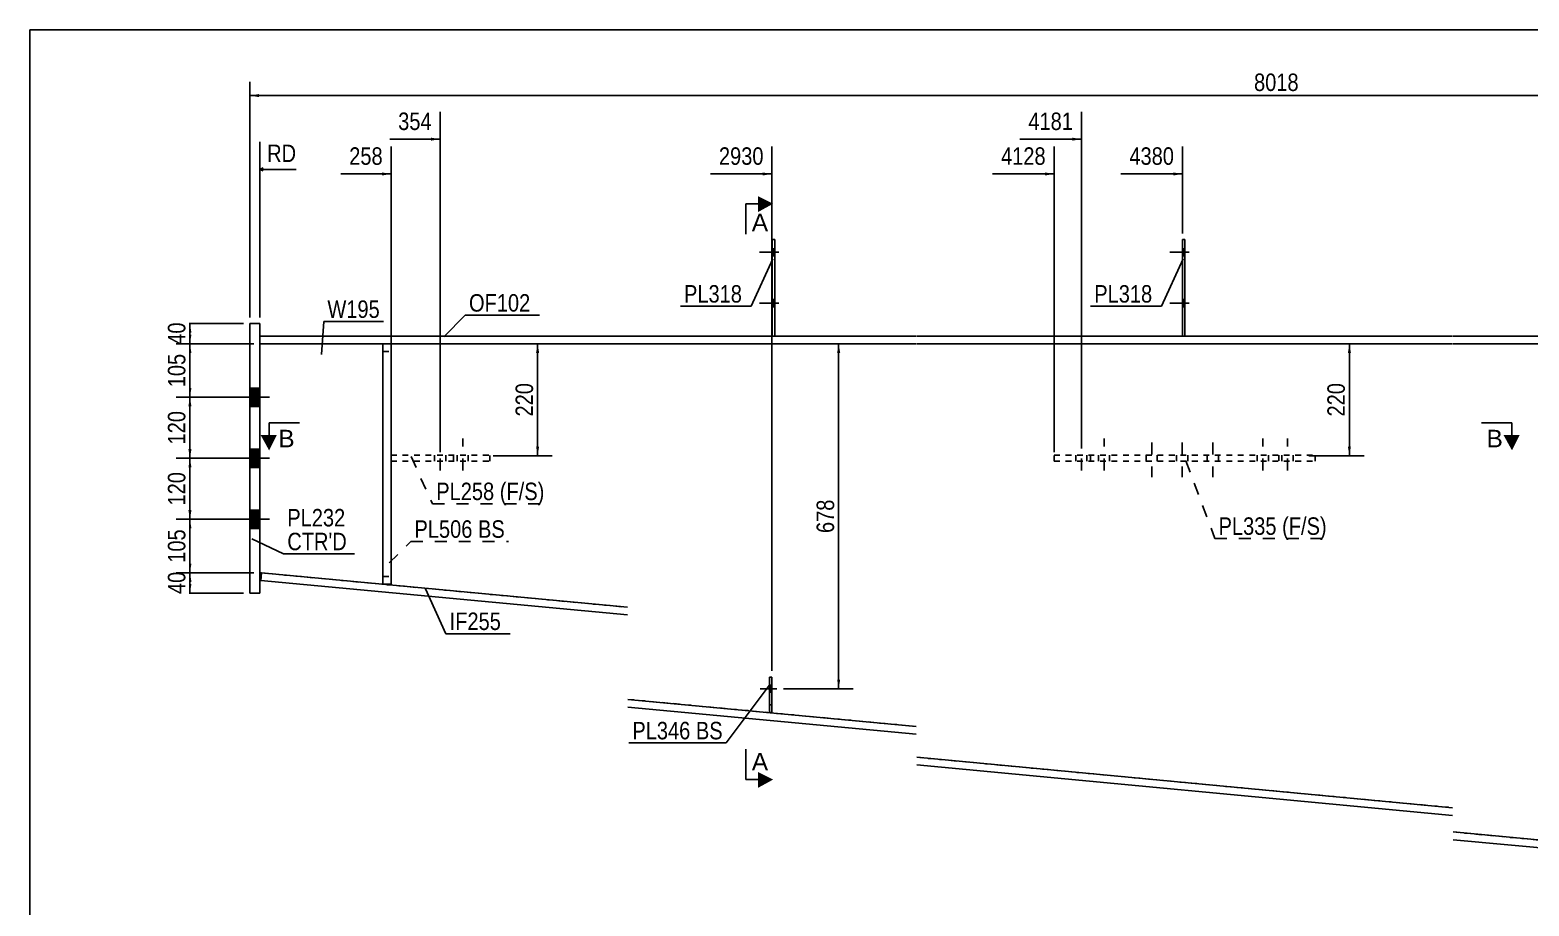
# Model space of a CAD drawing. Header units: millimetres. Extents: x -290 to 123, y -159 to 128.
# Drawn here: x -287.2 to -41.7, y -15.1 to 128.4 of the extents above; entities that cross this region are included whole.
import ezdxf

# ---------------------------------------------------------------- set-up
doc = ezdxf.new("R2010")
doc.units = ezdxf.units.MM
doc.linetypes.add('DXK_LINE_DOT1', pattern=[1.8814, 0.9407, -0.9407])
doc.linetypes.add('DXK_LINE_DOT2', pattern=[3.9198, 1.9599, -1.9599])
doc.styles.add('Arial', font='ARIAL.TTF', dxfattribs={"height": 0.2})
doc.styles.add('Arial Narrow', font='ARIALN.TTF', dxfattribs={"height": 0.2})

# ---------------------------------------------------------------- blocks, each defined once
blk = doc.blocks.new('Unknown-622979686-1210')
at = {"color": 5, "linetype": 'Continuous'}
for p, q in [((122.75, 128.37), (-287.25, 128.37)), ((-287.25, 128.37), (-287.25, -158.63))]:
    blk.add_line(p, q, dxfattribs=at)
blk = doc.blocks.new('Part-622979686-1521 - 1461')
at = {"color": 7, "linetype": 'DXK_LINE_DOT1'}
for p, q in [((-119.5, 57.71), (-119.5, 58.71)), ((-119.5, 58.71), (-76.75, 58.71)), ((-119.5, 57.71), (-76.75, 57.71)), ((-113.53, 57.71), (-113.53, 58.71)), ((-82.67, 58.71), (-82.67, 57.71)), ((-76.75, 57.71), (-76.75, 58.71))]:
    blk.add_line(p, q, dxfattribs=at)
blk = doc.blocks.new('Part-622979686-1927 - 1461')
at = {"color": 2, "linetype": 'Continuous'}
for p, q in [((-249.58, 80.29), (-251.25, 80.29)), ((-251.25, 80.29), (-251.25, 36.12)), ((-249.58, 36.12), (-249.58, 80.29)), ((-251.25, 36.12), (-249.58, 36.12))]:
    blk.add_line(p, q, dxfattribs=at)
blk = doc.blocks.new('Bolt-622979686-1799 - 1461')
at = {"color": 3, "linetype": 'DXK_LINE_DOT2'}
for p, q in [((-85.31, 56.21), (-85.31, 61.46)), ((-81.28, 56.21), (-81.28, 61.46)), ((-86.23, 57.71), (-86.23, 58.71)), ((-84.4, 57.71), (-84.4, 58.71)), ((-82.2, 57.71), (-82.2, 58.71)), ((-80.36, 57.71), (-80.36, 58.71))]:
    blk.add_line(p, q, dxfattribs=at)
blk = doc.blocks.new('Bolt-622979686-1929 - 1461')
at = {"color": 3, "linetype": 'DXK_LINE_DOT2'}
for p, q in [((-220.08, 56.21), (-220.08, 61.46)), ((-216.37, 56.21), (-216.37, 61.46)), ((-221, 57.71), (-221, 58.71)), ((-219.16, 57.71), (-219.16, 58.71)), ((-217.28, 57.71), (-217.28, 58.71)), ((-215.45, 57.71), (-215.45, 58.71))]:
    blk.add_line(p, q, dxfattribs=at)
blk = doc.blocks.new('Bolt-622979686-1801 - 1461')
at = {"linetype": 'Continuous'}
for points in [[(-98.07, 91.37), (-98.07, 92.54), (-98.49, 92.54), (-98.49, 91.37)], [(-98.07, 91.37), (-98.07, 92.54), (-98.49, 92.54), (-98.49, 91.37)], [(-98.07, 83.04), (-98.07, 84.21), (-98.49, 84.21), (-98.49, 83.04)], [(-98.07, 83.04), (-98.07, 84.21), (-98.49, 84.21), (-98.49, 83.04)]]:
    blk.add_hatch(color=3, dxfattribs=at).paths.add_polyline_path(points)
at = {"color": 3, "linetype": 'Continuous'}
for p, q in [((-97.4, 91.96), (-100.57, 91.96)), ((-97.4, 91.96), (-100.57, 91.96)), ((-98.07, 92.54), (-98.49, 92.54)), ((-98.07, 92.54), (-98.49, 92.54)), ((-98.07, 91.37), (-98.49, 91.37)), ((-98.07, 91.37), (-98.49, 91.37)), ((-97.4, 83.62), (-100.57, 83.62)), ((-97.4, 83.62), (-100.57, 83.62)), ((-98.07, 84.21), (-98.49, 84.21)), ((-98.07, 84.21), (-98.49, 84.21)), ((-98.07, 83.04), (-98.49, 83.04)), ((-98.07, 83.04), (-98.49, 83.04))]:
    blk.add_line(p, q, dxfattribs=at)
blk = doc.blocks.new('Part-622979686-1750 - 1461')
at = {"color": 7, "linetype": 'DXK_LINE_DOT1'}
for p, q in [((-249.58, 76.96), (-189.4, 76.96)), ((-249.58, 39.46), (-249.58, 76.96)), ((-189.3, 76.96), (-142.1, 76.96)), ((-142, 76.96), (-54.25, 76.96)), ((-54.15, 76.96), (-6.53, 76.96)), ((-249.33, 39.43), (-189.4, 33.8)), ((-189.3, 18.71), (-142.1, 14.27)), ((-142, 9.22), (-54.25, 0.96)), ((-54.15, -3.02), (-6.53, -7.5))]:
    blk.add_line(p, q, dxfattribs=at)
at = {"color": 2, "linetype": 'Continuous'}
for p, q in [((-6.53, -7.5), (-6.53, 76.96)), ((-249.33, 39.43), (-249.58, 39.46))]:
    blk.add_line(p, q, dxfattribs=at)
blk = doc.blocks.new('Part-622979686-1691 - 1461')
at = {"color": 2, "linetype": 'Continuous'}
for p, q in [((-166.13, 16.54), (-166.13, 22.37)), ((-166.13, 22.37), (-165.72, 22.37)), ((-165.72, 22.37), (-165.72, 16.54)), ((-165.72, 16.54), (-166.13, 16.54))]:
    blk.add_line(p, q, dxfattribs=at)
at = {"color": 7, "linetype": 'DXK_LINE_DOT1'}
blk.add_line((-166.13, 17.79), (-165.72, 17.79), dxfattribs=at)
blk = doc.blocks.new('Part-622979686-2033 - 1461')
at = {"color": 2, "linetype": 'Continuous'}
for p, q in [((-229.43, 76.96), (-229.43, 37.58)), ((-228.1, 37.58), (-228.1, 76.96)), ((-229.43, 37.58), (-228.1, 37.58))]:
    blk.add_line(p, q, dxfattribs=at)
at = {"color": 7, "linetype": 'DXK_LINE_DOT1'}
for p, q in [((-229.43, 75.71), (-228.1, 75.71)), ((-229.43, 38.83), (-228.1, 38.83))]:
    blk.add_line(p, q, dxfattribs=at)
blk = doc.blocks.new('Bolt-622979686-1797 - 1461')
at = {"linetype": 'Continuous'}
blk.add_hatch(color=3, dxfattribs=at).paths.add_polyline_path([(-165.72, 19.87), (-165.72, 21.04), (-166.13, 21.04), (-166.13, 19.87)])
at = {"color": 3, "linetype": 'Continuous'}
for p, q in [((-164.92, 20.45), (-167.67, 20.45)), ((-165.72, 21.04), (-166.13, 21.04)), ((-165.72, 19.87), (-166.13, 19.87))]:
    blk.add_line(p, q, dxfattribs=at)
blk = doc.blocks.new('Part-622979686-1989 - 1461')
at = {"color": 2, "linetype": 'Continuous'}
for p, q in [((-249.58, 76.96), (-249.58, 78.21)), ((-249.58, 78.21), (-189.4, 78.21)), ((-189.4, 76.96), (-249.58, 76.96)), ((-189.3, 78.21), (-142.1, 78.21)), ((-142.1, 76.96), (-189.3, 76.96)), ((-142, 78.21), (-54.25, 78.21)), ((-54.25, 76.96), (-142, 76.96)), ((-54.15, 78.21), (-31.53, 78.21)), ((-31.53, 76.96), (-54.15, 76.96)), ((-31.53, 78.21), (-31.53, 76.96))]:
    blk.add_line(p, q, dxfattribs=at)
blk = doc.blocks.new('Part-622979686-1718 - 1461')
at = {"color": 2, "linetype": 'Continuous'}
for p, q in [((-98.07, 94.04), (-98.49, 94.04)), ((-98.49, 94.04), (-98.49, 78.21)), ((-98.07, 78.21), (-98.07, 94.04))]:
    blk.add_line(p, q, dxfattribs=at)
at = {"color": 7, "linetype": 'DXK_LINE_DOT1'}
blk.add_line((-98.49, 78.21), (-98.07, 78.21), dxfattribs=at)
blk = doc.blocks.new('Part-622979686-1794 - 1461')
at = {"color": 2, "linetype": 'Continuous'}
for p, q in [((-249.45, 38.19), (-249.33, 39.43)), ((-249.33, 39.43), (-189.4, 33.8)), ((-189.4, 32.54), (-249.45, 38.19)), ((-189.3, 18.71), (-142.1, 14.27)), ((-142.1, 13.02), (-189.3, 17.45)), ((-142, 9.22), (-54.25, 0.96)), ((-54.25, -0.29), (-142, 7.96)), ((-54.15, -3.02), (-31.53, -5.15)), ((-31.65, -6.39), (-54.15, -4.28)), ((-31.53, -5.15), (-31.65, -6.39))]:
    blk.add_line(p, q, dxfattribs=at)
blk = doc.blocks.new('Bolt-622979686-1798 - 1461')
at = {"color": 3, "linetype": 'DXK_LINE_DOT2'}
for p, q in [((-164.92, 20.45), (-167.67, 20.45)), ((-165.72, 21.04), (-166.13, 21.04)), ((-165.72, 19.87), (-166.13, 19.87))]:
    blk.add_line(p, q, dxfattribs=at)
blk = doc.blocks.new('Bolt-622979686-1928 - 1461')
at = {"linetype": 'Continuous'}
for points in [[(-251.25, 69.71), (-251.25, 66.71), (-249.58, 66.71), (-249.58, 69.71)], [(-251.25, 69.71), (-251.25, 66.71), (-249.58, 66.71), (-249.58, 69.71)], [(-251.25, 59.71), (-251.25, 56.71), (-249.58, 56.71), (-249.58, 59.71)], [(-251.25, 59.71), (-251.25, 56.71), (-249.58, 56.71), (-249.58, 59.71)], [(-251.25, 49.71), (-251.25, 46.71), (-249.58, 46.71), (-249.58, 49.71)], [(-251.25, 49.71), (-251.25, 46.71), (-249.58, 46.71), (-249.58, 49.71)]]:
    blk.add_hatch(color=3, dxfattribs=at).paths.add_polyline_path(points)
at = {"color": 3, "linetype": 'Continuous'}
for p, q in [((-249.58, 69.71), (-251.25, 69.71)), ((-249.58, 69.71), (-251.25, 69.71)), ((-248, 68.21), (-251.25, 68.21)), ((-248, 68.21), (-251.25, 68.21)), ((-249.58, 66.71), (-251.25, 66.71)), ((-249.58, 66.71), (-251.25, 66.71)), ((-249.58, 59.71), (-251.25, 59.71)), ((-249.58, 59.71), (-251.25, 59.71)), ((-248, 58.21), (-251.25, 58.21)), ((-248, 58.21), (-251.25, 58.21)), ((-249.58, 56.71), (-251.25, 56.71)), ((-249.58, 56.71), (-251.25, 56.71)), ((-249.58, 49.71), (-251.25, 49.71)), ((-249.58, 49.71), (-251.25, 49.71)), ((-248, 48.21), (-251.25, 48.21)), ((-248, 48.21), (-251.25, 48.21)), ((-249.58, 46.71), (-251.25, 46.71)), ((-249.58, 46.71), (-251.25, 46.71))]:
    blk.add_line(p, q, dxfattribs=at)
blk = doc.blocks.new('Bolt-622979686-1800 - 1461')
at = {"linetype": 'Continuous'}
for points in [[(-165.27, 91.37), (-165.27, 92.54), (-165.69, 92.54), (-165.69, 91.37)], [(-165.27, 91.37), (-165.27, 92.54), (-165.69, 92.54), (-165.69, 91.37)], [(-165.27, 83.04), (-165.27, 84.21), (-165.69, 84.21), (-165.69, 83.04)], [(-165.27, 83.04), (-165.27, 84.21), (-165.69, 84.21), (-165.69, 83.04)]]:
    blk.add_hatch(color=3, dxfattribs=at).paths.add_polyline_path(points)
at = {"color": 3, "linetype": 'Continuous'}
for p, q in [((-164.6, 91.96), (-167.77, 91.96)), ((-164.6, 91.96), (-167.77, 91.96)), ((-165.27, 92.54), (-165.69, 92.54)), ((-165.27, 92.54), (-165.69, 92.54)), ((-165.27, 91.37), (-165.69, 91.37)), ((-165.27, 91.37), (-165.69, 91.37)), ((-164.6, 83.62), (-167.77, 83.62)), ((-164.6, 83.62), (-167.77, 83.62)), ((-165.27, 84.21), (-165.69, 84.21)), ((-165.27, 84.21), (-165.69, 84.21)), ((-165.27, 83.04), (-165.69, 83.04)), ((-165.27, 83.04), (-165.69, 83.04))]:
    blk.add_line(p, q, dxfattribs=at)
blk = doc.blocks.new('Part-622979686-1934 - 1461')
at = {"color": 2, "linetype": 'Continuous'}
for p, q in [((-165.69, 78.21), (-165.69, 94.04)), ((-165.69, 94.04), (-165.27, 94.04)), ((-165.27, 78.21), (-165.27, 94.04))]:
    blk.add_line(p, q, dxfattribs=at)
at = {"color": 7, "linetype": 'DXK_LINE_DOT1'}
blk.add_line((-165.69, 78.21), (-165.27, 78.21), dxfattribs=at)
blk = doc.blocks.new('Bolt-622979686-1935 - 1461')
at = {"color": 3, "linetype": 'DXK_LINE_DOT2'}
for p, q in [((-115.03, 56.21), (-115.03, 61.46)), ((-111.32, 56.21), (-111.32, 61.46)), ((-115.95, 57.71), (-115.95, 58.71)), ((-114.12, 57.71), (-114.12, 58.71)), ((-112.24, 57.71), (-112.24, 58.71)), ((-110.41, 57.71), (-110.41, 58.71))]:
    blk.add_line(p, q, dxfattribs=at)
blk = doc.blocks.new('Part-622979686-1957 - 1461')
at = {"color": 7, "linetype": 'DXK_LINE_DOT1'}
for p, q in [((-166.13, 16.54), (-166.13, 22.37)), ((-166.13, 22.37), (-165.72, 22.37)), ((-165.72, 22.37), (-165.72, 16.54)), ((-165.72, 16.54), (-166.13, 16.54))]:
    blk.add_line(p, q, dxfattribs=at)
blk = doc.blocks.new('Part-622979686-2109 - 1461')
at = {"color": 7, "linetype": 'DXK_LINE_DOT1'}
for p, q in [((-229.43, 76.96), (-229.43, 37.58)), ((-228.1, 76.96), (-228.1, 37.58)), ((-229.43, 37.58), (-228.1, 37.58))]:
    blk.add_line(p, q, dxfattribs=at)
blk = doc.blocks.new('Part-622979686-2131 - 1461')
at = {"color": 7, "linetype": 'DXK_LINE_DOT1'}
for p, q in [((-228.1, 58.71), (-211.9, 58.71)), ((-228.1, 57.71), (-211.9, 57.71)), ((-217.87, 58.71), (-217.87, 57.71)), ((-211.9, 57.71), (-211.9, 58.71))]:
    blk.add_line(p, q, dxfattribs=at)
blk = doc.blocks.new('Bolt-622979686-2137 - 1461')
at = {"color": 3, "linetype": 'DXK_LINE_DOT2'}
for p, q in [((-103.51, 60.79), (-103.51, 55.13)), ((-98.51, 60.79), (-98.51, 55.13)), ((-93.51, 60.79), (-93.51, 55.13)), ((-104.43, 58.71), (-104.43, 57.71)), ((-102.6, 58.71), (-102.6, 57.71)), ((-99.43, 58.71), (-99.43, 57.71)), ((-97.6, 58.71), (-97.6, 57.71)), ((-94.43, 58.71), (-94.43, 57.71)), ((-92.6, 58.71), (-92.6, 57.71))]:
    blk.add_line(p, q, dxfattribs=at)
blk = doc.blocks.new('StraightDimension-622979686-2230 - 1461')
at = {"linetype": 'Continuous'}
for points in [[(-261.3, 78.79), (-261.05, 80.29), (-260.8, 78.79)], [(-260.8, 78.46), (-261.05, 76.96), (-261.3, 78.46)]]:
    blk.add_hatch(color=7, dxfattribs=at).paths.add_polyline_path(points)
at = {"color": 7, "linetype": 'Continuous'}
for p, q in [((-252.25, 80.29), (-263.3, 80.29)), ((-261.05, 76.96), (-261.05, 80.29)), ((-250.58, 76.96), (-263.3, 76.96))]:
    blk.add_line(p, q, dxfattribs=at)
at = {"color": 0}
blk.add_wipeout([(-261.2, 81.05), (-265.4, 81.05), (-265.4, 76.2), (-261.2, 76.2)], dxfattribs=at)
at = {"color": 3, "style": 'Arial Narrow'}
blk.add_text('40', height=2.863, rotation=90.0002, dxfattribs=at).set_placement((-261.8, 76.8))
blk = doc.blocks.new('StraightDimension-622979686-2220 - 1461')
at = {"linetype": 'Continuous'}
for points in [[(-261.3, 37.96), (-261.05, 39.46), (-260.8, 37.96)], [(-260.8, 37.62), (-261.05, 36.12), (-261.3, 37.62)]]:
    blk.add_hatch(color=7, dxfattribs=at).paths.add_polyline_path(points)
at = {"color": 7, "linetype": 'Continuous'}
for p, q in [((-250.58, 39.46), (-263.3, 39.46)), ((-261.05, 36.12), (-261.05, 39.46)), ((-252.25, 36.12), (-263.3, 36.12))]:
    blk.add_line(p, q, dxfattribs=at)
at = {"color": 0}
blk.add_wipeout([(-261.2, 40.22), (-265.4, 40.22), (-265.4, 35.36), (-261.2, 35.36)], dxfattribs=at)
at = {"color": 3, "style": 'Arial Narrow'}
blk.add_text('40', height=2.863, rotation=90.0002, dxfattribs=at).set_placement((-261.8, 35.96))
blk = doc.blocks.new('StraightDimension-622979686-2149 - 1461')
at = {"linetype": 'Continuous'}
for points in [[(-261.3, 66.71), (-261.05, 68.21), (-260.8, 66.71)], [(-260.8, 59.71), (-261.05, 58.21), (-261.3, 59.71)]]:
    blk.add_hatch(color=7, dxfattribs=at).paths.add_polyline_path(points)
at = {"color": 7, "linetype": 'Continuous'}
for p, q in [((-250.58, 68.21), (-263.3, 68.21)), ((-261.05, 58.21), (-261.05, 68.21)), ((-250.58, 58.21), (-263.3, 58.21))]:
    blk.add_line(p, q, dxfattribs=at)
at = {"color": 0}
blk.add_wipeout([(-261.2, 66.55), (-265.4, 66.55), (-265.4, 59.87), (-261.2, 59.87)], dxfattribs=at)
at = {"color": 3, "style": 'Arial Narrow'}
blk.add_text('120', height=2.863, rotation=90.0002, dxfattribs=at).set_placement((-261.8, 60.47))
blk = doc.blocks.new('StraightDimension-622979686-2166 - 1461')
at = {"linetype": 'Continuous'}
for points in [[(-261.3, 75.46), (-261.05, 76.96), (-260.8, 75.46)], [(-260.8, 69.71), (-261.05, 68.21), (-261.3, 69.71)]]:
    blk.add_hatch(color=7, dxfattribs=at).paths.add_polyline_path(points)
at = {"color": 7, "linetype": 'Continuous'}
for p, q in [((-250.58, 76.96), (-263.3, 76.96)), ((-261.05, 68.21), (-261.05, 76.96)), ((-250.58, 68.21), (-263.3, 68.21))]:
    blk.add_line(p, q, dxfattribs=at)
at = {"color": 0}
blk.add_wipeout([(-261.2, 75.93), (-265.4, 75.93), (-265.4, 69.24), (-261.2, 69.24)], dxfattribs=at)
at = {"color": 3, "style": 'Arial Narrow'}
blk.add_text('105', height=2.863, rotation=90.0002, dxfattribs=at).set_placement((-261.8, 69.84))
blk = doc.blocks.new('StraightDimension-622979686-2182 - 1461')
at = {"linetype": 'Continuous'}
for points in [[(-261.3, 46.71), (-261.05, 48.21), (-260.8, 46.71)], [(-260.8, 40.96), (-261.05, 39.46), (-261.3, 40.96)]]:
    blk.add_hatch(color=7, dxfattribs=at).paths.add_polyline_path(points)
at = {"color": 7, "linetype": 'Continuous'}
for p, q in [((-250.58, 48.21), (-263.3, 48.21)), ((-261.05, 39.46), (-261.05, 48.21)), ((-250.58, 39.46), (-263.3, 39.46))]:
    blk.add_line(p, q, dxfattribs=at)
at = {"color": 0}
blk.add_wipeout([(-261.2, 47.18), (-265.4, 47.18), (-265.4, 40.49), (-261.2, 40.49)], dxfattribs=at)
at = {"color": 3, "style": 'Arial Narrow'}
blk.add_text('105', height=2.863, rotation=90.0002, dxfattribs=at).set_placement((-261.8, 41.09))
blk = doc.blocks.new('StraightDimension-622979686-2203 - 1461')
at = {"linetype": 'Continuous'}
for points in [[(-261.3, 56.71), (-261.05, 58.21), (-260.8, 56.71)], [(-260.8, 49.71), (-261.05, 48.21), (-261.3, 49.71)]]:
    blk.add_hatch(color=7, dxfattribs=at).paths.add_polyline_path(points)
at = {"color": 7, "linetype": 'Continuous'}
for p, q in [((-250.58, 58.21), (-263.3, 58.21)), ((-261.05, 48.21), (-261.05, 58.21)), ((-250.58, 48.21), (-263.3, 48.21))]:
    blk.add_line(p, q, dxfattribs=at)
at = {"color": 0}
blk.add_wipeout([(-261.2, 56.55), (-265.4, 56.55), (-265.4, 49.87), (-261.2, 49.87)], dxfattribs=at)
at = {"color": 3, "style": 'Arial Narrow'}
blk.add_text('120', height=2.863, rotation=90.0002, dxfattribs=at).set_placement((-261.8, 50.47))
blk = doc.blocks.new('StraightDimension-622979686-2240 - 1461')
at = {"linetype": 'Continuous'}
for points in [[(-204.35, 75.46), (-204.1, 76.96), (-203.85, 75.46)], [(-203.85, 60.12), (-204.1, 58.62), (-204.35, 60.12)]]:
    blk.add_hatch(color=7, dxfattribs=at).paths.add_polyline_path(points)
at = {"color": 7, "linetype": 'Continuous'}
for p, q in [((-209.19, 76.96), (-201.7, 76.96)), ((-204.1, 58.62), (-204.1, 76.96)), ((-211.37, 58.62), (-201.7, 58.62))]:
    blk.add_line(p, q, dxfattribs=at)
at = {"color": 0}
blk.add_wipeout([(-204.25, 71.13), (-208.45, 71.13), (-208.45, 64.45), (-204.25, 64.45)], dxfattribs=at)
at = {"color": 3, "style": 'Arial Narrow'}
blk.add_text('220', height=2.863, rotation=90.0002, dxfattribs=at).set_placement((-204.85, 65.05))
blk = doc.blocks.new('StraightDimension-622979686-2255 - 1461')
at = {"linetype": 'Continuous'}
blk.add_hatch(color=7, dxfattribs=at).paths.add_polyline_path([(-249.75, 117.37), (-251.25, 117.62), (-249.75, 117.87)])
at = {"color": 7, "linetype": 'Continuous'}
for p, q in [((-251.25, 81.29), (-251.25, 119.87)), ((-251.25, 117.62), (85.07, 117.62))]:
    blk.add_line(p, q, dxfattribs=at)
at = {"color": 0}
blk.add_wipeout([(-78.84, 117.77), (-78.84, 121.97), (-87.35, 121.97), (-87.35, 117.77)], dxfattribs=at)
at = {"color": 3, "style": 'Arial Narrow'}
blk.add_text('8018', height=2.863, dxfattribs=at).set_placement((-86.75, 118.37))
blk = doc.blocks.new('StraightDimension-622979686-2662 - 1461')
at = {"linetype": 'Continuous'}
for points in [[(-155.04, 75.46), (-154.79, 76.96), (-154.54, 75.46)], [(-154.54, 21.95), (-154.79, 20.45), (-155.04, 21.95)]]:
    blk.add_hatch(color=7, dxfattribs=at).paths.add_polyline_path(points)
at = {"color": 7, "linetype": 'Continuous'}
for p, q in [((-163.81, 76.96), (-152.39, 76.96)), ((-154.79, 20.45), (-154.79, 76.96)), ((-163.82, 20.45), (-152.39, 20.45))]:
    blk.add_line(p, q, dxfattribs=at)
at = {"color": 0}
blk.add_wipeout([(-154.94, 52.05), (-159.14, 52.05), (-159.14, 45.36), (-154.94, 45.36)], dxfattribs=at)
at = {"color": 3, "style": 'Arial Narrow'}
blk.add_text('678', height=2.863, rotation=90.0002, dxfattribs=at).set_placement((-155.54, 45.96))
blk = doc.blocks.new('StraightDimension-622979686-2673 - 1461')
at = {"linetype": 'Continuous'}
for points in [[(-71.38, 75.46), (-71.13, 76.96), (-70.88, 75.46)], [(-70.88, 60.13), (-71.13, 58.63), (-71.38, 60.13)]]:
    blk.add_hatch(color=7, dxfattribs=at).paths.add_polyline_path(points)
at = {"color": 7, "linetype": 'Continuous'}
for p, q in [((-77.78, 76.96), (-68.73, 76.96)), ((-71.13, 58.63), (-71.13, 76.96)), ((-77.78, 58.63), (-68.73, 58.63))]:
    blk.add_line(p, q, dxfattribs=at)
at = {"color": 0}
blk.add_wipeout([(-71.28, 71.13), (-75.48, 71.13), (-75.48, 64.45), (-71.28, 64.45)], dxfattribs=at)
at = {"color": 3, "style": 'Arial Narrow'}
blk.add_text('220', height=2.863, rotation=90.0002, dxfattribs=at).set_placement((-71.88, 65.05))
blk = doc.blocks.new('StraightDimension-622979686-33577 - 1461')
at = {"linetype": 'Continuous'}
blk.add_hatch(color=7, dxfattribs=at).paths.add_polyline_path([(-99.99, 105.03), (-98.49, 104.78), (-99.99, 104.53)])
at = {"color": 7, "linetype": 'Continuous'}
for p, q in [((-98.49, 95.04), (-98.49, 109.28)), ((-108.55, 104.78), (-98.49, 104.78))]:
    blk.add_line(p, q, dxfattribs=at)
at = {"color": 0}
blk.add_wipeout([(-99.26, 105.68), (-99.26, 109.88), (-107.77, 109.88), (-107.77, 105.68)], dxfattribs=at)
at = {"color": 3, "style": 'Arial Narrow'}
blk.add_text('4380', height=2.863, dxfattribs=at).set_placement((-107.17, 106.28))
blk = doc.blocks.new('StraightDimension-622979686-33578 - 1461')
at = {"linetype": 'Continuous'}
blk.add_hatch(color=7, dxfattribs=at).paths.add_polyline_path([(-116.53, 110.73), (-115.03, 110.48), (-116.53, 110.23)])
at = {"color": 7, "linetype": 'Continuous'}
for p, q in [((-115.03, 59.83), (-115.03, 114.98)), ((-125.1, 110.48), (-115.03, 110.48))]:
    blk.add_line(p, q, dxfattribs=at)
at = {"color": 0}
blk.add_wipeout([(-115.81, 111.38), (-115.81, 115.58), (-124.32, 115.58), (-124.32, 111.38)], dxfattribs=at)
at = {"color": 3, "style": 'Arial Narrow'}
blk.add_text('4181', height=2.863, dxfattribs=at).set_placement((-123.72, 111.98))
blk = doc.blocks.new('StraightDimension-622979686-33579 - 1461')
at = {"linetype": 'Continuous'}
blk.add_hatch(color=7, dxfattribs=at).paths.add_polyline_path([(-121, 105.03), (-119.5, 104.78), (-121, 104.53)])
at = {"color": 7, "linetype": 'Continuous'}
for p, q in [((-119.5, 59.21), (-119.5, 109.28)), ((-129.57, 104.78), (-119.5, 104.78))]:
    blk.add_line(p, q, dxfattribs=at)
at = {"color": 0}
blk.add_wipeout([(-120.28, 105.68), (-120.28, 109.88), (-128.79, 109.88), (-128.79, 105.68)], dxfattribs=at)
at = {"color": 3, "style": 'Arial Narrow'}
blk.add_text('4128', height=2.863, dxfattribs=at).set_placement((-128.19, 106.28))
blk = doc.blocks.new('StraightDimension-622979686-33580 - 1461')
at = {"linetype": 'Continuous'}
blk.add_hatch(color=7, dxfattribs=at).paths.add_polyline_path([(-167.22, 105.03), (-165.72, 104.78), (-167.22, 104.53)])
at = {"color": 7, "linetype": 'Continuous'}
for p, q in [((-165.72, 23.37), (-165.72, 109.28)), ((-175.78, 104.78), (-165.72, 104.78))]:
    blk.add_line(p, q, dxfattribs=at)
at = {"color": 0}
blk.add_wipeout([(-166.49, 105.68), (-166.49, 109.88), (-175, 109.88), (-175, 105.68)], dxfattribs=at)
at = {"color": 3, "style": 'Arial Narrow'}
blk.add_text('2930', height=2.863, dxfattribs=at).set_placement((-174.4, 106.28))
blk = doc.blocks.new('StraightDimension-622979686-33581 - 1461')
at = {"linetype": 'Continuous'}
blk.add_hatch(color=7, dxfattribs=at).paths.add_polyline_path([(-221.58, 110.73), (-220.08, 110.48), (-221.58, 110.23)])
at = {"color": 7, "linetype": 'Continuous'}
for p, q in [((-220.08, 59.21), (-220.08, 114.98)), ((-228.32, 110.48), (-220.08, 110.48))]:
    blk.add_line(p, q, dxfattribs=at)
at = {"color": 0}
blk.add_wipeout([(-220.86, 111.38), (-220.86, 115.58), (-227.54, 115.58), (-227.54, 111.38)], dxfattribs=at)
at = {"color": 3, "style": 'Arial Narrow'}
blk.add_text('354', height=2.863, dxfattribs=at).set_placement((-226.94, 111.98))
blk = doc.blocks.new('StraightDimension-622979686-33582 - 1461')
at = {"linetype": 'Continuous'}
blk.add_hatch(color=7, dxfattribs=at).paths.add_polyline_path([(-229.6, 105.03), (-228.1, 104.78), (-229.6, 104.53)])
at = {"color": 7, "linetype": 'Continuous'}
for p, q in [((-228.1, 38.58), (-228.1, 109.28)), ((-236.33, 104.78), (-228.1, 104.78))]:
    blk.add_line(p, q, dxfattribs=at)
at = {"color": 0, "linetype": 'Continuous'}
blk.add_wipeout([(-243.05, 106.13), (-243.05, 110.33), (-249, 110.33), (-249, 106.13)], dxfattribs=at)
at = {"color": 7, "linetype": 'Continuous'}
for p, q in [((-249.58, 81.29), (-249.58, 110.03)), ((-249.08, 105.78), (-249.58, 105.53)), ((-249.08, 105.28), (-249.58, 105.53)), ((-243.65, 105.53), (-249.58, 105.53))]:
    blk.add_line(p, q, dxfattribs=at)
at = {"color": 3, "linetype": 'Continuous', "style": 'Arial Narrow'}
blk.add_text('RD', height=2.863, dxfattribs=at).set_placement((-248.4, 106.73))
at = {"color": 0}
blk.add_wipeout([(-228.87, 105.68), (-228.87, 109.88), (-235.56, 109.88), (-235.56, 105.68)], dxfattribs=at)
at = {"color": 3, "style": 'Arial Narrow'}
blk.add_text('258', height=2.863, dxfattribs=at).set_placement((-234.96, 106.28))
blk = doc.blocks.new('MarkSet-622979686-2729 - 1461')
at = {"color": 0}
blk.add_wipeout([(-214.76, 45.18), (-214.76, 48.18), (-224.27, 48.18), (-224.27, 45.18)], dxfattribs=at)
blk.add_wipeout([(-214.76, 45.18), (-214.76, 48.18), (-224.27, 48.18), (-224.27, 45.18)], dxfattribs=at)
at = {"color": 7, "linetype": 'DXK_LINE_DOT2'}
blk.add_line((-228.4, 41.05), (-224.87, 44.58), dxfattribs=at)
at = {"color": 0}
blk.add_wipeout([(-209.48, 45.18), (-209.48, 48.18), (-213.86, 48.18), (-213.86, 45.18)], dxfattribs=at)
blk.add_wipeout([(-209.48, 45.18), (-209.48, 48.18), (-213.86, 48.18), (-213.86, 45.18)], dxfattribs=at)
at = {"color": 7, "linetype": 'DXK_LINE_DOT2'}
blk.add_line((-224.87, 44.58), (-208.88, 44.58), dxfattribs=at)
at = {"color": 3, "style": 'Arial Narrow'}
for s, p in [('PL506', (-224.27, 45.18)), ('BS', (-213.86, 45.18))]:
    blk.add_text(s, height=2.863, dxfattribs=at).set_placement(p)
blk = doc.blocks.new('Mark-622979686-1517 - 1461')
at = {"color": 0}
blk.add_wipeout([(-83.06, 45.66), (-83.06, 48.66), (-92.56, 48.66), (-92.56, 45.66)], dxfattribs=at)
blk.add_wipeout([(-83.06, 45.66), (-83.06, 48.66), (-92.56, 48.66), (-92.56, 45.66)], dxfattribs=at)
at = {"color": 7, "linetype": 'DXK_LINE_DOT2'}
blk.add_line((-97.91, 57.79), (-93.16, 45.06), dxfattribs=at)
at = {"color": 0}
blk.add_wipeout([(-74.86, 45.66), (-74.86, 48.66), (-82.16, 48.66), (-82.16, 45.66)], dxfattribs=at)
blk.add_wipeout([(-74.86, 45.66), (-74.86, 48.66), (-82.16, 48.66), (-82.16, 45.66)], dxfattribs=at)
at = {"color": 7, "linetype": 'DXK_LINE_DOT2'}
blk.add_line((-93.16, 45.06), (-74.26, 45.06), dxfattribs=at)
at = {"color": 3, "style": 'Arial Narrow'}
for s, p in [('PL335', (-92.56, 45.66)), ('(F/', (-82.16, 45.66)), ('S)', (-78.14, 45.66))]:
    blk.add_text(s, height=2.863, dxfattribs=at).set_placement(p)
blk = doc.blocks.new('Mark-622979686-1930 - 1461')
at = {"color": 7, "linetype": 'Continuous'}
blk.add_line((-165.58, 90.85), (-169.11, 83.11), dxfattribs=at)
at = {"color": 0}
blk.add_wipeout([(-170.61, 83.71), (-170.61, 86.71), (-180.12, 86.71), (-180.12, 83.71)], dxfattribs=at)
blk.add_wipeout([(-170.61, 83.71), (-170.61, 86.71), (-180.12, 86.71), (-180.12, 83.71)], dxfattribs=at)
at = {"color": 7, "linetype": 'Continuous'}
blk.add_line((-180.72, 83.11), (-169.11, 83.11), dxfattribs=at)
at = {"color": 3, "style": 'Arial Narrow'}
blk.add_text('PL318', height=2.863, dxfattribs=at).set_placement((-180.12, 83.71))
blk = doc.blocks.new('Mark-622979686-1790 - 1461')
at = {"color": 0}
blk.add_wipeout([(-210.1, 30.07), (-210.1, 33.07), (-218.51, 33.07), (-218.51, 30.07)], dxfattribs=at)
blk.add_wipeout([(-210.1, 30.07), (-210.1, 33.07), (-218.51, 33.07), (-218.51, 30.07)], dxfattribs=at)
at = {"color": 7, "linetype": 'Continuous'}
for p, q in [((-222.46, 36.8), (-219.11, 29.47)), ((-219.11, 29.47), (-208.6, 29.47))]:
    blk.add_line(p, q, dxfattribs=at)
at = {"color": 3, "style": 'Arial Narrow'}
blk.add_text('IF255', height=2.863, dxfattribs=at).set_placement((-218.51, 30.07))
blk = doc.blocks.new('Mark-622979686-1923 - 1461')
at = {"color": 0}
blk.add_wipeout([(-235.6, 47.04), (-235.6, 50.04), (-245.1, 50.04), (-245.1, 47.04)], dxfattribs=at)
blk.add_wipeout([(-235.6, 47.04), (-235.6, 50.04), (-245.1, 50.04), (-245.1, 47.04)], dxfattribs=at)
blk.add_wipeout([(-235.34, 43.14), (-235.34, 46.14), (-245.1, 46.14), (-245.1, 43.14)], dxfattribs=at)
blk.add_wipeout([(-235.34, 43.14), (-235.34, 46.14), (-245.1, 46.14), (-245.1, 43.14)], dxfattribs=at)
at = {"color": 7, "linetype": 'Continuous'}
for p, q in [((-250.89, 44.98), (-245.7, 42.54)), ((-245.7, 42.54), (-234.1, 42.54))]:
    blk.add_line(p, q, dxfattribs=at)
at = {"color": 3, "style": 'Arial Narrow'}
blk.add_text('PL232', height=2.863, dxfattribs=at).set_placement((-245.1, 47.04))
at = {"color": 1, "style": 'Arial Narrow'}
blk.add_text("CTR'D", height=2.863, dxfattribs=at).set_placement((-245.1, 43.14))
blk = doc.blocks.new('Mark-622979686-1714 - 1461')
at = {"color": 7, "linetype": 'Continuous'}
blk.add_line((-98.38, 90.85), (-101.91, 83.11), dxfattribs=at)
at = {"color": 0}
blk.add_wipeout([(-103.41, 83.71), (-103.41, 86.71), (-112.92, 86.71), (-112.92, 83.71)], dxfattribs=at)
blk.add_wipeout([(-103.41, 83.71), (-103.41, 86.71), (-112.92, 86.71), (-112.92, 83.71)], dxfattribs=at)
at = {"color": 7, "linetype": 'Continuous'}
blk.add_line((-113.52, 83.11), (-101.91, 83.11), dxfattribs=at)
at = {"color": 3, "style": 'Arial Narrow'}
blk.add_text('PL318', height=2.863, dxfattribs=at).set_placement((-112.92, 83.71))
blk = doc.blocks.new('Mark-622979686-1746 - 1461')
at = {"color": 0}
blk.add_wipeout([(-229.94, 81.2), (-229.94, 84.2), (-238.53, 84.2), (-238.53, 81.2)], dxfattribs=at)
blk.add_wipeout([(-229.94, 81.2), (-229.94, 84.2), (-238.53, 84.2), (-238.53, 81.2)], dxfattribs=at)
at = {"color": 7, "linetype": 'Continuous'}
for p, q in [((-239.49, 75.22), (-239.13, 80.6)), ((-239.13, 80.6), (-229.34, 80.6))]:
    blk.add_line(p, q, dxfattribs=at)
at = {"color": 3, "style": 'Arial Narrow'}
blk.add_text('W195', height=2.863, dxfattribs=at).set_placement((-238.53, 81.2))
blk = doc.blocks.new('Mark-622979686-1985 - 1461')
at = {"color": 0}
blk.add_wipeout([(-205.29, 82.23), (-205.29, 85.23), (-215.34, 85.23), (-215.34, 82.23)], dxfattribs=at)
blk.add_wipeout([(-205.29, 82.23), (-205.29, 85.23), (-215.34, 85.23), (-215.34, 82.23)], dxfattribs=at)
at = {"color": 7, "linetype": 'Continuous'}
for p, q in [((-219.47, 78.09), (-215.94, 81.63)), ((-215.94, 81.63), (-203.79, 81.63))]:
    blk.add_line(p, q, dxfattribs=at)
at = {"color": 3, "style": 'Arial Narrow'}
blk.add_text('OF102', height=2.863, dxfattribs=at).set_placement((-215.34, 82.23))
blk = doc.blocks.new('Mark-622979686-2127 - 1461')
at = {"color": 0}
blk.add_wipeout([(-211.2, 51.35), (-211.2, 54.35), (-220.7, 54.35), (-220.7, 51.35)], dxfattribs=at)
blk.add_wipeout([(-211.2, 51.35), (-211.2, 54.35), (-220.7, 54.35), (-220.7, 51.35)], dxfattribs=at)
at = {"color": 7, "linetype": 'DXK_LINE_DOT2'}
blk.add_line((-224.83, 58.48), (-221.3, 50.75), dxfattribs=at)
at = {"color": 0}
blk.add_wipeout([(-203, 51.35), (-203, 54.35), (-210.3, 54.35), (-210.3, 51.35)], dxfattribs=at)
blk.add_wipeout([(-203, 51.35), (-203, 54.35), (-210.3, 54.35), (-210.3, 51.35)], dxfattribs=at)
at = {"color": 7, "linetype": 'DXK_LINE_DOT2'}
blk.add_line((-221.3, 50.75), (-202.4, 50.75), dxfattribs=at)
at = {"color": 3, "style": 'Arial Narrow'}
for s, p in [('PL258', (-220.7, 51.35)), ('(F/', (-210.3, 51.35)), ('S)', (-206.28, 51.35))]:
    blk.add_text(s, height=2.863, dxfattribs=at).set_placement(p)
blk = doc.blocks.new('SectionMark-622979686-2708 - 1461')
at = {"color": 7, "linetype": 'Continuous'}
for p, q in [((-170.02, 99.9), (-168.02, 99.9)), ((-170.02, 5.57), (-168.02, 5.57))]:
    blk.add_line(p, q, dxfattribs=at)
at = {"color": 0, "linetype": 'Continuous'}
for points in [[(-166.35, 95.4), (-166.35, 98.4), (-169.02, 98.4), (-169.02, 95.4)], [(-166.35, 7.07), (-166.35, 10.07), (-169.02, 10.07), (-169.02, 7.07)]]:
    blk.add_wipeout(points, dxfattribs=at)
at = {"linetype": 'Continuous'}
for points in [[(-168.02, 101.15), (-165.52, 99.9), (-168.02, 98.53)], [(-168.02, 6.82), (-165.52, 5.57), (-168.02, 4.2)]]:
    blk.add_hatch(color=7, dxfattribs=at).paths.add_polyline_path(points)
at = {"color": 7, "linetype": 'Continuous'}
for p, q in [((-170.02, 99.9), (-170.02, 94.9)), ((-170.02, 5.57), (-170.02, 10.57))]:
    blk.add_line(p, q, dxfattribs=at)
at = {"color": 136, "linetype": 'Continuous', "style": 'Arial'}
for p in [(-169.02, 95.4), (-169.02, 7.07)]:
    blk.add_text('A', height=2.87, dxfattribs=at).set_placement(p)
blk = doc.blocks.new('SectionMark-622979686-2710 - 1461')
at = {"color": 7, "linetype": 'Continuous'}
for p, q in [((-248.08, 64), (-248.08, 62)), ((-44.5, 64), (-44.5, 62))]:
    blk.add_line(p, q, dxfattribs=at)
at = {"color": 0, "linetype": 'Continuous'}
for points in [[(-243.92, 60), (-243.92, 63), (-246.58, 63), (-246.58, 60)], [(-46, 60), (-46, 63), (-48.67, 63), (-48.67, 60)]]:
    blk.add_wipeout(points, dxfattribs=at)
at = {"linetype": 'Continuous'}
for points in [[(-246.83, 62), (-248.08, 59.5), (-249.46, 62)], [(-43.25, 62), (-44.5, 59.5), (-45.88, 62)]]:
    blk.add_hatch(color=7, dxfattribs=at).paths.add_polyline_path(points)
at = {"color": 7, "linetype": 'Continuous'}
for p, q in [((-248.08, 64), (-243.08, 64)), ((-44.5, 64), (-49.5, 64))]:
    blk.add_line(p, q, dxfattribs=at)
at = {"color": 136, "linetype": 'Continuous', "style": 'Arial'}
for p in [(-246.58, 60), (-48.67, 60)]:
    blk.add_text('B', height=2.87, dxfattribs=at).set_placement(p)
blk = doc.blocks.new('MarkSet-622979686-2841 - 1461')
at = {"color": 0}
blk.add_wipeout([(-179.07, 12.16), (-179.07, 15.16), (-188.58, 15.16), (-188.58, 12.16)], dxfattribs=at)
blk.add_wipeout([(-179.07, 12.16), (-179.07, 15.16), (-188.58, 15.16), (-188.58, 12.16)], dxfattribs=at)
blk.add_wipeout([(-173.79, 12.16), (-173.79, 15.16), (-178.17, 15.16), (-178.17, 12.16)], dxfattribs=at)
blk.add_wipeout([(-173.79, 12.16), (-173.79, 15.16), (-178.17, 15.16), (-178.17, 12.16)], dxfattribs=at)
at = {"color": 7, "linetype": 'Continuous'}
for p in [(-166.02, 21.18), (-189.18, 11.56)]:
    blk.add_line(p, (-173.19, 11.56), dxfattribs=at)
at = {"color": 3, "style": 'Arial Narrow'}
for s, p in [('PL346', (-188.58, 12.16)), ('BS', (-178.17, 12.16))]:
    blk.add_text(s, height=2.863, dxfattribs=at).set_placement(p)

msp = doc.modelspace()

# ---------------------------------------------------------------- block references
for name in ['Unknown-622979686-1210', 'Part-622979686-1934 - 1461', 'Part-622979686-1718 - 1461', 'Bolt-622979686-1800 - 1461', 'Bolt-622979686-1801 - 1461', 'Part-622979686-1927 - 1461', 'Part-622979686-1989 - 1461', 'Part-622979686-1750 - 1461', 'Part-622979686-2033 - 1461', 'Part-622979686-2109 - 1461', 'Bolt-622979686-1928 - 1461', 'Bolt-622979686-1929 - 1461', 'Bolt-622979686-1935 - 1461', 'Bolt-622979686-1799 - 1461', 'Bolt-622979686-2137 - 1461', 'Part-622979686-2131 - 1461', 'Part-622979686-1521 - 1461', 'Part-622979686-1794 - 1461', 'Part-622979686-1691 - 1461', 'Part-622979686-1957 - 1461', 'Bolt-622979686-1797 - 1461', 'Bolt-622979686-1798 - 1461']:
    msp.add_blockref(name, (0, 0))

# ---------------------------------------------------------------- next in the draw order: block references
for name in ['StraightDimension-622979686-2230 - 1461', 'StraightDimension-622979686-2240 - 1461', 'StraightDimension-622979686-2662 - 1461', 'StraightDimension-622979686-2673 - 1461', 'StraightDimension-622979686-2149 - 1461', 'StraightDimension-622979686-2220 - 1461', 'Mark-622979686-1790 - 1461']:
    msp.add_blockref(name, (0, 0))

# ---------------------------------------------------------------- next in the draw order: block references
for name in ['StraightDimension-622979686-2255 - 1461', 'StraightDimension-622979686-2166 - 1461', 'Mark-622979686-1517 - 1461', 'StraightDimension-622979686-2182 - 1461']:
    msp.add_blockref(name, (0, 0))

# ---------------------------------------------------------------- next in the draw order: block references
for name in ['StraightDimension-622979686-33581 - 1461', 'StraightDimension-622979686-33578 - 1461', 'StraightDimension-622979686-33580 - 1461', 'StraightDimension-622979686-33577 - 1461', 'Mark-622979686-1714 - 1461', 'StraightDimension-622979686-2203 - 1461']:
    msp.add_blockref(name, (0, 0))

# ---------------------------------------------------------------- next in the draw order: block references
for name in ['StraightDimension-622979686-33582 - 1461', 'StraightDimension-622979686-33579 - 1461', 'Mark-622979686-1930 - 1461', 'Mark-622979686-1985 - 1461', 'Mark-622979686-2127 - 1461']:
    msp.add_blockref(name, (0, 0))

# ---------------------------------------------------------------- next in the draw order: block references
for name in ['SectionMark-622979686-2708 - 1461', 'Mark-622979686-1746 - 1461', 'Mark-622979686-1923 - 1461', 'MarkSet-622979686-2729 - 1461']:
    msp.add_blockref(name, (0, 0))

# ---------------------------------------------------------------- next in the draw order: block references
for name in ['SectionMark-622979686-2710 - 1461', 'MarkSet-622979686-2841 - 1461']:
    msp.add_blockref(name, (0, 0))

doc.saveas('drawing.dxf')
